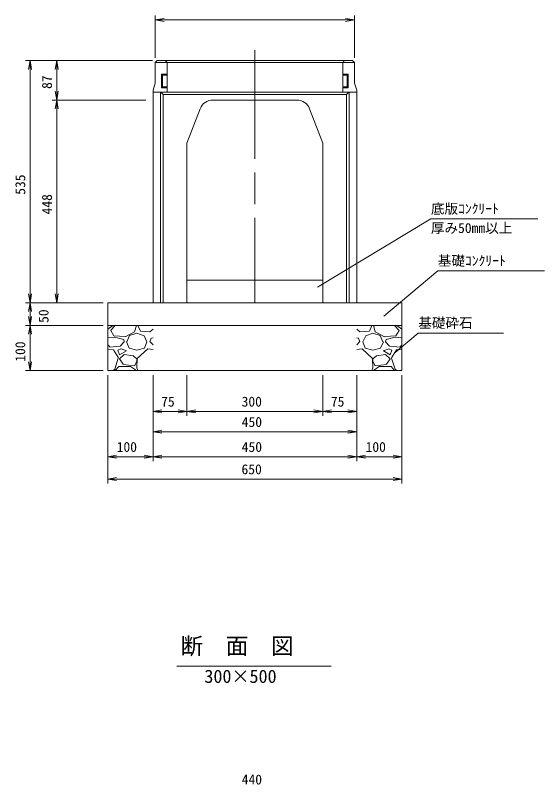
# Model space of a CAD drawing. Units: millimetres, scale not verified, with parts at other scales. Extents: x 43 to 84043, y -1 to 59399.
# Drawn here: x 15126 to 20973, y 29534 to 38032 of the extents above; entities that cross this region are included whole.
import ezdxf
from ezdxf.enums import TextEntityAlignment as Align

# ---------------------------------------------------------------- set-up
doc = ezdxf.new("R2010")
doc.units = ezdxf.units.MM
doc.header["$LTSCALE"] = 100
doc.linetypes.add('CHAIN', pattern=[18.5, 12, -1.5, 3.5, -1.5])
for name, color, linetype, lineweight in [('0_2', 7, 'Continuous', 18), ('D-STR-DIM', 7, 'Continuous', 18), ('D-STR-DIM（寸法）', 7, 'Continuous', 18), ('D-STR-HTXT（旗揚げ）', 4, 'Continuous', 18), ('D-STR-STRn（構造物）', 7, 'Continuous', 18), ('D-STR（構造物外形線）', 1, 'Continuous', 18)]:
    doc.layers.add(name, color=color, linetype=linetype, lineweight=lineweight)
doc.layers.add('D-STR-TXT（文字）', color=7, linetype='Continuous')
doc.layers.add('D-TTL-TXT（文字）', color=7, linetype='Continuous')
doc.styles.add('ＭＳ ゴシック', font='')
doc.styles.get('ＭＳ ゴシック').set_extended_font_data('MS Gothic')

msp = doc.modelspace()

# ---------------------------------------------------------------- linework, layer by layer
at = {"layer": '0_2'}
for p, q in [((16671.7, 37982.4), (16769.2, 37998.7)), ((18774.2, 37998.7), (18871.7, 37982.4)), ((16769.2, 37966.2), (16671.7, 37982.4)), ((16671.7, 37982.4), (16684.7, 37982.4)), ((18871.7, 37982.4), (18774.2, 37966.2)), ((18871.7, 37982.4), (18858.7, 37982.4)), ((15271, 37434.9), (15287.3, 37532.4)), ((15287.3, 37532.4), (15303.5, 37434.9)), ((15287.3, 37532.4), (15287.3, 37519.4)), ((15566, 37434.9), (15582.3, 37532.4)), ((15582.3, 37532.4), (15598.5, 37434.9)), ((15582.3, 37532.4), (15582.3, 37519.4)), ((15582.3, 37097.4), (15566, 37194.9)), ((15598.5, 37194.9), (15582.3, 37097.4)), ((15566, 36999.9), (15582.3, 37097.4)), ((15582.3, 37097.4), (15582.3, 37110.4)), ((15582.3, 37097.4), (15598.5, 36999.9)), ((15582.3, 37097.4), (15582.3, 37084.4)), ((15287.3, 34857.4), (15271, 34954.9)), ((15303.5, 34954.9), (15287.3, 34857.4)), ((15582.3, 34857.4), (15566, 34954.9)), ((15598.5, 34954.9), (15582.3, 34857.4)), ((15271, 34759.9), (15287.3, 34857.4)), ((15287.3, 34857.4), (15287.3, 34870.4)), ((15287.3, 34857.4), (15303.5, 34759.9)), ((15287.3, 34857.4), (15287.3, 34844.4)), ((15582.3, 34857.4), (15582.3, 34870.4)), ((15287.3, 34607.4), (15271, 34704.9)), ((15303.5, 34704.9), (15287.3, 34607.4)), ((15271, 34509.9), (15287.3, 34607.4)), ((15287.3, 34607.4), (15287.3, 34620.4)), ((15287.3, 34607.4), (15303.5, 34509.9)), ((15287.3, 34607.4), (15287.3, 34594.4)), ((15287.3, 34107.4), (15271, 34204.9)), ((15303.5, 34204.9), (15287.3, 34107.4)), ((15287.3, 34107.4), (15287.3, 34120.4)), ((16646.7, 33657.4), (16744.2, 33673.7)), ((16744.2, 33641.2), (16646.7, 33657.4)), ((16646.7, 33657.4), (16659.7, 33657.4)), ((16924.2, 33673.7), (17021.7, 33657.4)), ((17021.7, 33657.4), (16924.2, 33641.2)), ((17021.7, 33657.4), (17008.7, 33657.4)), ((17021.7, 33657.4), (17119.2, 33673.7)), ((17119.2, 33641.2), (17021.7, 33657.4)), ((17021.7, 33657.4), (17034.7, 33657.4)), ((18424.2, 33673.7), (18521.7, 33657.4)), ((18521.7, 33657.4), (18424.2, 33641.2)), ((18521.7, 33657.4), (18508.7, 33657.4)), ((18521.7, 33657.4), (18619.2, 33673.7)), ((18619.2, 33641.2), (18521.7, 33657.4)), ((18521.7, 33657.4), (18534.7, 33657.4)), ((18799.2, 33673.7), (18896.7, 33657.4)), ((18896.7, 33657.4), (18799.2, 33641.2)), ((18896.7, 33657.4), (18883.7, 33657.4)), ((16646.7, 33432.4), (16744.2, 33448.7)), ((16744.2, 33416.2), (16646.7, 33432.4)), ((16646.7, 33432.4), (16659.7, 33432.4)), ((18799.2, 33448.7), (18896.7, 33432.4)), ((18896.7, 33432.4), (18799.2, 33416.2)), ((18896.7, 33432.4), (18883.7, 33432.4)), ((16146.7, 33156.6), (16244.2, 33172.9)), ((16244.2, 33140.4), (16146.7, 33156.6)), ((16146.7, 33156.6), (16159.7, 33156.6)), ((16549.2, 33172.9), (16646.7, 33156.6)), ((16646.7, 33156.6), (16549.2, 33140.4)), ((16646.7, 33156.6), (16633.7, 33156.6)), ((16646.7, 33156.6), (16744.2, 33172.9)), ((16744.2, 33140.4), (16646.7, 33156.6)), ((16646.7, 33156.6), (16659.7, 33156.6)), ((18799.2, 33172.9), (18896.7, 33156.6)), ((18896.7, 33156.6), (18799.2, 33140.4)), ((18896.7, 33156.6), (18883.7, 33156.6)), ((18896.7, 33156.6), (18994.2, 33172.9)), ((18994.2, 33140.4), (18896.7, 33156.6)), ((18896.7, 33156.6), (18909.7, 33156.6)), ((19299.2, 33172.9), (19396.7, 33156.6)), ((19396.7, 33156.6), (19299.2, 33140.4)), ((19396.7, 33156.6), (19383.7, 33156.6)), ((16146.7, 32909.8), (16244.2, 32926.1)), ((16244.2, 32893.6), (16146.7, 32909.8)), ((16146.7, 32909.8), (16159.7, 32909.8)), ((19299.2, 32926.1), (19396.7, 32909.8)), ((19396.7, 32909.8), (19299.2, 32893.6)), ((19396.7, 32909.8), (19383.7, 32909.8))]:
    msp.add_line(p, q, dxfattribs=at)
at = {"layer": 'D-STR-DIM'}
for p, q in [((16146.7, 34057.4), (16146.7, 32859.8)), ((16146.7, 34057.4), (16146.7, 33106.6)), ((16646.7, 34057.4), (16646.7, 33106.6)), ((16646.7, 34057.4), (16646.7, 33106.6)), ((18896.7, 34057.4), (18896.7, 33106.6)), ((18896.7, 34057.4), (18896.7, 33106.6)), ((19396.7, 34057.4), (19396.7, 32859.8)), ((19396.7, 34057.4), (19396.7, 33106.6)), ((16159.7, 33156.6), (16633.7, 33156.6)), ((16659.7, 33156.6), (18883.7, 33156.6)), ((18909.7, 33156.6), (19383.7, 33156.6)), ((16159.7, 32909.8), (19383.7, 32909.8))]:
    msp.add_line(p, q, dxfattribs=at)
at = {"layer": 'D-STR-DIM（寸法）'}
for p, q in [((16671.7, 37562.4), (16671.7, 38032.4)), ((18871.7, 37562.4), (18871.7, 38032.4)), ((16684.7, 37982.4), (18858.7, 37982.4)), ((16641.7, 37532.4), (15237.3, 37532.4)), ((15287.3, 37519.4), (15287.3, 34870.4)), ((16641.7, 37532.4), (15532.3, 37532.4)), ((15582.3, 37519.4), (15582.3, 37110.4)), ((16566.7, 37097.4), (15532.3, 37097.4)), ((16566.7, 37097.4), (15532.3, 37097.4)), ((15582.3, 37084.4), (15582.3, 34870.4)), ((16096.7, 34857.4), (15237.3, 34857.4)), ((16096.7, 34857.4), (15237.3, 34857.4)), ((16096.7, 34857.4), (15532.3, 34857.4)), ((15287.3, 34844.4), (15287.3, 34620.4)), ((16096.7, 34607.4), (15237.3, 34607.4)), ((16096.7, 34607.4), (15237.3, 34607.4)), ((15287.3, 34594.4), (15287.3, 34120.4)), ((16096.7, 34107.4), (15237.3, 34107.4)), ((16646.7, 34057.4), (16646.7, 33607.4)), ((16646.7, 34057.4), (16646.7, 33382.4)), ((17021.7, 34057.4), (17021.7, 33607.4)), ((17021.7, 34057.4), (17021.7, 33607.4)), ((18521.7, 34057.4), (18521.7, 33607.4)), ((18521.7, 34057.4), (18521.7, 33607.4)), ((18896.7, 34057.4), (18896.7, 33607.4)), ((18896.7, 34057.4), (18896.7, 33382.4)), ((17008.7, 33657.4), (16659.7, 33657.4)), ((18508.7, 33657.4), (17034.7, 33657.4)), ((18534.7, 33657.4), (18883.7, 33657.4)), ((18883.7, 33432.4), (16659.7, 33432.4)), ((16909.2, 30841.9), (18614.7, 30841.9))]:
    msp.add_line(p, q, dxfattribs=at)
at = {"layer": 'D-STR-HTXT（旗揚げ）'}
for p, q in [((18465.2, 35030.5), (19716.7, 35783.8)), ((20896.6, 35783.8), (19716.7, 35783.8)), ((19197.1, 34708.4), (19792.9, 35209)), ((20972.9, 35209), (19792.9, 35209)), ((19323.1, 34308.8), (19577.3, 34521.9)), ((20520.4, 34521.9), (19577.3, 34521.9))]:
    msp.add_line(p, q, dxfattribs=at)
at = {"layer": 'D-STR-STRn（構造物）', "linetype": 'CHAIN'}
msp.add_line((17771.7, 37647.2), (17771.7, 34857.4), dxfattribs=at)
at = {"layer": 'D-STR-STRn（構造物）'}
for p, q in [((17021.7, 35107.4), (18521.7, 35107.4)), ((16146.7, 34857.4), (19396.7, 34857.4)), ((16146.7, 34857.4), (16146.7, 34107.4)), ((19396.7, 34857.4), (19396.7, 34107.4)), ((16146.7, 34607.4), (19396.7, 34607.4)), ((16146.7, 34563.9), (16203, 34607.4)), ((16177.6, 34552.2), (16227.3, 34607.4)), ((16462.7, 34607.1), (16442.7, 34537.1)), ((16479.8, 34607.4), (16506.8, 34543.3)), ((19063.6, 34607.4), (19036.7, 34543.3)), ((19080.7, 34607.1), (19100.7, 34537.1)), ((19365.8, 34552.2), (19316.1, 34607.4)), ((19396.7, 34563.9), (19340.4, 34607.4)), ((16213.6, 34491.9), (16178.6, 34551.9)), ((16442.8, 34536.8), (16337.8, 34481.8)), ((16387.6, 34497.2), (16467.6, 34522.2)), ((16467.4, 34522.2), (16547.4, 34492.2)), ((16507.3, 34541.9), (16612.3, 34536.9)), ((16612.6, 34537.6), (16646.7, 34563.9)), ((18930.8, 34537.6), (18896.7, 34563.9)), ((19036.1, 34541.9), (18931.1, 34536.9)), ((19076, 34522.2), (18996, 34492.2)), ((19155.8, 34497.2), (19075.8, 34522.2)), ((19100.6, 34536.8), (19205.6, 34481.8)), ((19329.9, 34491.9), (19364.9, 34551.9)), ((16223, 34476.6), (16146.7, 34468.6)), ((16337.3, 34483.2), (16212.3, 34493.2)), ((16322.4, 34452.5), (16222.4, 34477.5)), ((16327.6, 34427.2), (16282.6, 34377.2)), ((16327.6, 34426.9), (16322.6, 34451.9)), ((16352.1, 34427.3), (16382.1, 34357.3)), ((16357.5, 34427.2), (16387.5, 34497.2)), ((16547.6, 34492), (16577.6, 34427)), ((16552.4, 34357.4), (16577.4, 34427.4)), ((16646.7, 34391.4), (16612.4, 34428.8)), ((16612.5, 34427.3), (16627.5, 34467.3)), ((16646.7, 34468.6), (16628, 34466.6)), ((18896.7, 34468.6), (18915.4, 34466.6)), ((18896.7, 34391.4), (18931, 34428.8)), ((18930.9, 34427.3), (18915.9, 34467.3)), ((18995.8, 34492), (18965.8, 34427)), ((18991, 34357.4), (18966, 34427.4)), ((19186, 34427.2), (19156, 34497.2)), ((19191.3, 34427.3), (19161.3, 34357.3)), ((19206.2, 34483.2), (19331.2, 34493.2)), ((19215.8, 34426.9), (19220.8, 34451.9)), ((19215.8, 34427.2), (19260.8, 34377.2)), ((19221, 34452.5), (19321, 34477.5)), ((19320.4, 34476.6), (19396.7, 34468.6)), ((16167.4, 34368.8), (16146.7, 34391.4)), ((16207.7, 34336.7), (16146.7, 34341.8)), ((16282.2, 34377.5), (16167.2, 34367.5)), ((16263.7, 34247.5), (16208.7, 34337.5)), ((16292.5, 34347), (16257.5, 34332)), ((16352.7, 34327.3), (16292.7, 34347.3)), ((16382.2, 34356.8), (16467.2, 34331.8)), ((16467.8, 34331.9), (16552.8, 34356.9)), ((16587.7, 34347.2), (16472.7, 34242.2)), ((16646.7, 34341.8), (16587.7, 34346.7)), ((18896.7, 34341.8), (18955.7, 34346.7)), ((18955.7, 34347.2), (19070.7, 34242.2)), ((19075.6, 34331.9), (18990.6, 34356.9)), ((19161.2, 34356.8), (19076.2, 34331.8)), ((19190.7, 34327.3), (19250.7, 34347.3)), ((19250.9, 34347), (19285.9, 34332)), ((19261.2, 34377.5), (19376.2, 34367.5)), ((19279.7, 34247.5), (19334.7, 34337.5)), ((19335.7, 34336.7), (19396.7, 34341.8)), ((19376, 34368.8), (19396.7, 34391.4)), ((16257.4, 34332.2), (16277.4, 34282.2)), ((16277.4, 34282.3), (16352.4, 34327.3)), ((16327.6, 34287.2), (16277.6, 34237.2)), ((16428.1, 34272.5), (16328.1, 34287.5)), ((16468.6, 34236.1), (16428.6, 34271.1)), ((19074.8, 34236.1), (19114.8, 34271.1)), ((19115.3, 34272.5), (19215.3, 34287.5)), ((19266, 34282.3), (19191, 34327.3)), ((19215.9, 34287.2), (19265.9, 34237.2)), ((19286, 34332.2), (19266, 34282.2)), ((16222.6, 34122), (16262.6, 34247)), ((16277.4, 34237.4), (16317.4, 34177.4)), ((16317.7, 34177), (16442.7, 34162)), ((16442.7, 34162.3), (16467.7, 34207.3)), ((16472.3, 34242.4), (16467.3, 34137.4)), ((16467.6, 34207.2), (16467.6, 34237.2)), ((19071.1, 34242.4), (19076.1, 34137.4)), ((19100.7, 34162.3), (19075.7, 34207.3)), ((19075.8, 34207.2), (19075.8, 34237.2)), ((19225.7, 34177), (19100.7, 34162)), ((19266, 34237.4), (19226, 34177.4)), ((19320.8, 34122), (19280.8, 34247)), ((16146.7, 34107.4), (19396.7, 34107.4)), ((16203, 34107.4), (16222.6, 34122.6)), ((16227.3, 34107.4), (16267.6, 34152.2)), ((16267.6, 34152.2), (16397.6, 34152.2)), ((16397.4, 34153.3), (16462.4, 34108.3)), ((16466.8, 34138.3), (16479.8, 34107.4)), ((19076.7, 34138.3), (19063.6, 34107.4)), ((19146, 34153.3), (19081, 34108.3)), ((19275.8, 34152.2), (19145.8, 34152.2)), ((19316.1, 34107.4), (19275.8, 34152.2)), ((19340.4, 34107.4), (19320.8, 34122.6))]:
    msp.add_line(p, q, dxfattribs=at)
at = {"layer": 'D-STR（構造物外形線）'}
for p, q in [((16691.7, 37532.4), (16671.7, 37512.4)), ((16691.7, 37532.4), (16671.7, 37512.4)), ((17771.7, 37512.4), (16671.7, 37512.4)), ((16671.7, 37282.4), (16671.7, 37512.4)), ((16691.7, 37532.4), (17771.7, 37532.4)), ((16801.5, 37512.4), (16781.5, 37532.4)), ((16801.5, 37182.4), (16801.5, 37512.4)), ((18851.7, 37532.4), (17771.7, 37532.4)), ((17771.7, 37512.4), (18871.7, 37512.4)), ((18742, 37512.4), (18762, 37532.4)), ((18742, 37182.4), (18742, 37512.4)), ((18851.7, 37532.4), (18871.7, 37512.4)), ((18871.7, 37282.4), (18871.7, 37512.4)), ((16751.5, 37372.4), (16741.5, 37382.4)), ((16741.5, 37382.4), (16801.5, 37382.4)), ((16741.5, 37232.4), (16741.5, 37382.4)), ((16751.5, 37372.4), (16801.5, 37372.4)), ((16751.5, 37242.4), (16751.5, 37372.4)), ((18802, 37382.4), (18742, 37382.4)), ((18792, 37372.4), (18742, 37372.4)), ((18792, 37372.4), (18802, 37382.4)), ((18792, 37242.4), (18792, 37372.4)), ((18802, 37232.4), (18802, 37382.4)), ((16671.7, 37282.4), (16646.7, 37207.4)), ((16751.5, 37242.4), (16741.5, 37232.4)), ((16741.5, 37232.4), (16801.5, 37232.4)), ((16751.5, 37242.4), (16801.5, 37242.4)), ((18792, 37242.4), (18742, 37242.4)), ((18802, 37232.4), (18742, 37232.4)), ((18792, 37242.4), (18802, 37232.4)), ((18871.7, 37282.4), (18896.7, 37207.4)), ((16646.7, 34857.4), (16646.7, 37207.4)), ((16646.7, 37182.4), (18896.7, 37182.4)), ((16729.2, 34857.4), (16729.2, 37182.4)), ((16759.2, 37157.4), (16734.2, 37182.4)), ((16759.2, 34857.4), (16759.2, 37157.4)), ((16759.2, 37157.4), (18784.2, 37157.4)), ((18784.2, 37157.4), (18809.2, 37182.4)), ((18784.2, 34857.4), (18784.2, 37157.4)), ((18814.2, 34857.4), (18814.2, 37182.4)), ((18896.7, 34857.4), (18896.7, 37207.4)), ((17771.7, 37097.4), (17307.4, 37097.4)), ((17771.7, 37097.4), (18236, 37097.4)), ((17167.4, 37001.3), (17021.7, 36622.4)), ((18376, 37001.3), (18521.7, 36622.4)), ((17021.7, 36622.4), (17021.7, 34857.4)), ((18521.7, 34857.4), (18521.7, 36622.4)), ((17021.7, 34857.4), (16646.7, 34857.4)), ((18521.7, 34857.4), (18896.7, 34857.4))]:
    msp.add_line(p, q, dxfattribs=at)
for centre, start, end in [((17307.4, 36947.4), 90, 158.96249), ((18236, 36947.4), 21.03751, 90)]:
    msp.add_arc(centre, 150, start, end, dxfattribs=at)

# ---------------------------------------------------------------- texts
at = {"layer": 'D-STR-DIM（寸法）', "style": 'ＭＳ ゴシック'}
for s, p in [('87', (15562.3, 37219.7)), ('535', (15267.3, 36050.2)), ('448', (15562.3, 35833.1)), ('50', (15524.7, 34634.6)), ('100', (15267.3, 34205.5))]:
    msp.add_text(s, height=110, rotation=90, dxfattribs=at).set_placement(p, align=Align.BOTTOM_LEFT)
for s, p in [('75', (16736.4, 33677.4)), ('300', (17625.1, 33677.4)), ('75', (18611.4, 33677.4)), ('450', (17626.3, 33452.4)), ('100', (16244.8, 33176.6)), ('450', (17626.3, 33176.6)), ('100', (18994.8, 33176.6)), ('650', (17624, 32929.8)), ('440', (17626.3, 29502.4))]:
    msp.add_text(s, height=110, dxfattribs=at).set_placement(p, align=Align.BOTTOM_LEFT)
at = {"layer": 'D-STR-TXT（文字）', "style": 'ＭＳ ゴシック'}
for s, p in [('底版ｺﾝｸﾘｰﾄ', (19716.7, 35808.8)), ('厚み50mm以上', (19716.7, 35595.2)), ('基礎ｺﾝｸﾘｰﾄ', (19792.9, 35234)), ('基礎砕石', (19577.3, 34546.9))]:
    msp.add_text(s, height=110, dxfattribs=at).set_placement(p, align=Align.BOTTOM_LEFT)
at = {"layer": 'D-TTL-TXT（文字）', "style": 'ＭＳ ゴシック'}
for s, height, p in [('断\u3000面\u3000図', 183.3, (16950.4, 30918.4)), ('300×500', 146.6, (17213.8, 30613.1))]:
    msp.add_text(s, height=height, dxfattribs=at).set_placement(p, align=Align.BOTTOM_LEFT)

doc.saveas('drawing.dxf')
